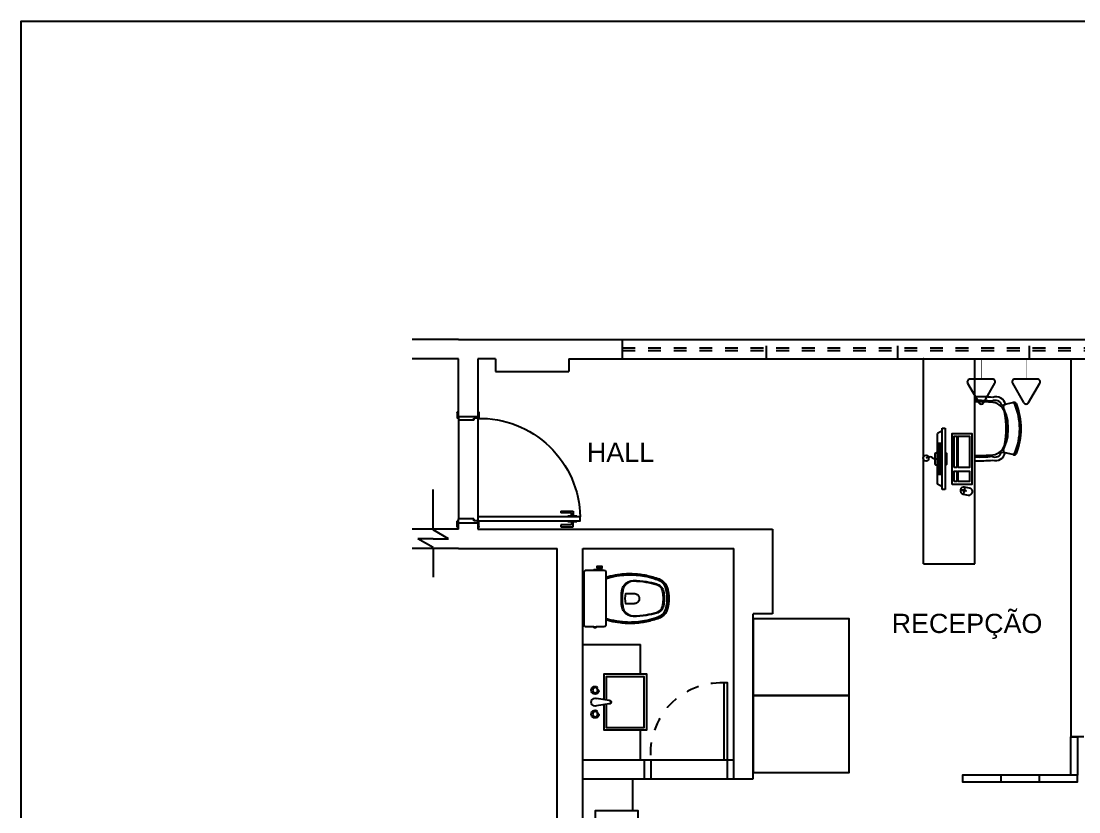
# Model space of a CAD drawing. Header units: millimetres. Extents: x 7034 to 7235, y -465 to -380.
# Drawn here: x 7103.19 to 7111.44, y -408.32 to -402.15 of the extents above; entities that cross this region are included whole.
import ezdxf

# ---------------------------------------------------------------- set-up
doc = ezdxf.new("R2010")
doc.units = ezdxf.units.MM
doc.header["$LTSCALE"] = 0.005
doc.linetypes.add('CONTINUO', pattern=[0])
doc.linetypes.add('DASHED', pattern=[19.05, 12.7, -6.35])
doc.layers.get('0').update_dxf_attribs({"linetype": 'CONTINUO'})
for name, color, linetype in [('0-TOMADAS', 12, 'Continuous'), ('252', 252, 'Continuous'), ('ARQ-PEITORIAL', 4, 'Continuous'), ('ARQ_ALVENARIA', 6, 'Continuous'), ('ARQ_BLK_ESQUADR', 1, 'Continuous'), ('ARQ_ESQUADRIA', 5, 'Continuous'), ('ARQ_JANELAALTA', 150, 'DASHED'), ('ARQ_MOBILIARIO 1', 8, 'Continuous'), ('ARQ_MOBILIARIO 2', 252, 'Continuous'), ('ARQ_SOLEIRA', 250, 'CONTINUO'), ('ARQ_TXT_AMBIENTE', 3, 'Continuous'), ('PORTA', 2, 'Continuous')]:
    doc.layers.add(name, color=color, linetype=linetype)
doc.styles.get("Standard").update_dxf_attribs({"font": 'arial.ttf'})

# ---------------------------------------------------------------- blocks, each defined once
blk = doc.blocks.new('12110333')
at = {"layer": 'PORTA', "color": 1}
for p, q in [((-0.031, 0.7461), (0.008, 0.7461)), ((-0.031, 0.6481), (-0.031, 0.7461)), ((0.008, 0.7741), (0.015, 0.7741)), ((0.008, 0.7741), (0.008, 0.7041)), ((0.052, 0.7741), (0.045, 0.7741)), ((0.052, 0.7741), (0.052, 0.7041)), ((0.091, 0.7461), (0.052, 0.7461)), ((0.091, 0.6481), (0.091, 0.7461)), ((-0.017, 0.7321), (-0.017, 0.6621)), ((0.008, 0.7321), (-0.017, 0.7321)), ((-0.017, 0.6621), (-0.017, 0.6481)), ((-0.017, 0.6621), (-0.017, 0.6621)), ((0.008, 0.7041), (0.015, 0.7041)), ((0.052, 0.7041), (0.045, 0.7041)), ((0.052, 0.7321), (0.077, 0.7321)), ((0.077, 0.7321), (0.077, 0.6621)), ((0.077, 0.6621), (0.077, 0.6621)), ((0.077, 0.6621), (0.077, 0.6481)), ((-0.017, 0.6481), (-0.031, 0.6481)), ((0.091, 0.6481), (0.077, 0.6481)), ((0.815, 0), (0.015, 0)), ((0.8, -0.15), (0.03, -0.15))]:
    blk.add_line(p, q, dxfattribs=at)
at = {"layer": 'PORTA'}
for p, q in [((-0.035, 0.005), (-0.035, 0)), ((-0.03, 0.01), (0.01, 0.01)), ((0, 0), (0.015, 0)), ((0.015, 0), (0.015, -0.03)), ((0.815, 0.005), (0.815, 0)), ((0.83, 0), (0.815, 0)), ((0.815, 0), (0.815, -0.03)), ((0.86, 0.01), (0.82, 0.01)), ((0.865, 0.005), (0.865, 0)), ((0.03, -0.03), (0.015, -0.03)), ((0.015, -0.03), (0.03, -0.03)), ((0.03, -0.03), (0.03, -0.15)), ((0.815, -0.03), (0.8, -0.03)), ((0.8, -0.03), (0.815, -0.03)), ((0.8, -0.03), (0.8, -0.15)), ((-0.035, -0.15), (-0.035, -0.15)), ((-0.035, -0.15), (-0.035, -0.155)), ((-0.03, -0.16), (0.01, -0.16)), ((0, -0.15), (0.03, -0.15)), ((0.015, -0.15), (0.015, -0.155)), ((0.83, -0.15), (0.8, -0.15)), ((0.815, -0.15), (0.815, -0.155)), ((0.86, -0.16), (0.82, -0.16)), ((0.865, -0.15), (0.865, -0.155)), ((0.865, -0.15), (0.865, -0.15))]:
    blk.add_line(p, q, dxfattribs=at)
at = {"layer": 'PORTA', "color": 3}
blk.add_lwpolyline([(0.015, 0), (0.015, 0.8), (0.045, 0.8), (0.045, 0)], close=True, dxfattribs=at)
at = {"layer": 'PORTA', "color": 1}
blk.add_arc((0.03, 0.015), 0.7851, 358.90531, 88.90531, dxfattribs=at)
at = {"layer": 'PORTA'}
for centre, start, end in [((-0.03, 0.005), 90, 180), ((0.01, 0.005), 0, 90), ((0.82, 0.005), 90, 180), ((0.86, 0.005), 0, 90), ((-0.03, -0.155), 180, 270), ((0.01, -0.155), 270, 0), ((0.82, -0.155), 180, 270), ((0.86, -0.155), 270, 0)]:
    blk.add_arc(centre, 0.005, start, end, dxfattribs=at)
blk = doc.blocks.new('cbtorb2')
at = {"layer": '252'}
for p, q in [((-0.01, -0.0904), (-0.0237, -0.0081)), ((0.01, -0.0904), (0.0237, -0.0081)), ((-0.0088, -0.0975), (-0.01, -0.0904)), ((0.0088, -0.0975), (0.01, -0.0904))]:
    blk.add_line(p, q, dxfattribs=at)
for centre in [(-0.0774, 0), (0.0774, 0)]:
    blk.add_circle(centre, 0.017, dxfattribs=at)
for centre, radius, start, end in [((-0.0774, 0), 0.025, 341.15128, 198.84872), ((0, 0), 0.025, 341.15128, 198.84872), ((0.0774, 0), 0.025, 341.15128, 198.84872), ((-0.0774, 0), 0.025, 198.84872, 216.2316), ((-0.0927, -0.0318), 0.0177, 22.74719, 105.65624), ((-0.0774, 0), 0.025, 272.17183, 341.15128), ((0.0774, 0), 0.025, 198.84872, 216.2316), ((0.062, -0.0318), 0.0177, 22.74719, 105.65624), ((0.0774, 0), 0.025, 272.17183, 341.15128), ((0, -0.0938), 0.0106, 161.28454, 18.71546), ((0, -0.0922), 0.0103, 210.80459, 329.19541)]:
    blk.add_arc(centre, radius, start, end, dxfattribs=at)
blk = doc.blocks.new('Baci01p')
for points in [[(0.17, 0), (0.17, 0.205, 0.059373), (0.1695, 0.2098, 0.333509), (0.154, 0.222), (0.1355, 0.222), (0.1045, 0.222), (0.094, 0.222), (0.094, 0.2248, 0.252251), (0.0939, 0.2251, 0.160103), (0.085, 0.228, 0.160103), (0.0761, 0.2251, 0.252251), (0.076, 0.2248), (0.076, 0.222), (0.017, 0.222, 0.327853), (0.0003, 0.2069, 0.087637), (0, 0.2038), (0, 0), (0, -0.2038, 0.087637), (0.0003, -0.2069, 0.327853), (0.017, -0.222), (0.076, -0.222), (0.076, -0.2248, 0.252251), (0.0761, -0.2251, 0.160103), (0.085, -0.228, 0.160103), (0.0939, -0.2251, 0.252251), (0.094, -0.2248), (0.094, -0.222), (0.1045, -0.222), (0.1045, -0.236), (0.102, -0.236), (0.102, -0.252), (0.12, -0.252), (0.138, -0.252), (0.138, -0.236), (0.1355, -0.236), (0.1355, -0.222), (0.154, -0.222, 0.333509), (0.1695, -0.2098, 0.059373), (0.17, -0.205)], [(0.291, 0, 0.041331), (0.2956, -0.0608, 0.129345), (0.3127, -0.1036, 0.234638), (0.385, -0.1405, 0.044666), (0.486, -0.1319, 0.031515), (0.5665, -0.1138, 0.151063), (0.5993, -0.0952, 0.148094), (0.6192, -0.0588, 0.031073), (0.6214, -0.0451, 0.035055), (0.6255, 0, 0.035055), (0.6214, 0.0451, 0.031073), (0.6192, 0.0588, 0.148094), (0.5993, 0.0952, 0.151063), (0.5665, 0.1138, 0.031515), (0.486, 0.1319, 0.044666), (0.385, 0.1405, 0.234638), (0.3127, 0.1036, 0.129345), (0.2956, 0.0608, 0.041331)], [(0.297, 0, -0.041434), (0.3015, 0.06, -0.129651), (0.3175, 0.1, -0.234583), (0.385, 0.1345, -0.044678), (0.485, 0.126, -0.031614), (0.565, 0.108, -0.152477), (0.595, 0.091, -0.148725), (0.6134, 0.0575, -0.031624), (0.6155, 0.0444, -0.035113), (0.6195, 0, -0.035113), (0.6155, -0.0444, -0.031624), (0.6134, -0.0575, -0.148725), (0.595, -0.091, -0.152477), (0.565, -0.108, -0.031614), (0.485, -0.126, -0.044678), (0.385, -0.1345, -0.234583), (0.3175, -0.1, -0.129651), (0.3015, -0.06, -0.041434)], [(0.391, -0.04, 0.164444), (0.415, -0.032, 0.245936), (0.43, 0, 0.245936), (0.415, 0.032, 0.164444), (0.391, 0.04), (0.326, 0.04, 0.108885), (0.326, -0.04)]]:
    blk.add_lwpolyline(points, format="xyb", close=True)
for points in [[(0.076, 0.222), (0.094, 0.222)], [(0.093, 0.2245), (0.085, 0.2245), (0.077, 0.2245)], [(0.076, -0.222), (0.094, -0.222)], [(0.093, -0.2245), (0.085, -0.2245), (0.077, -0.2245)], [(0.1045, -0.222), (0.1355, -0.222)], [(0.1045, -0.236), (0.12, -0.236), (0.1355, -0.236)]]:
    blk.add_lwpolyline(points)
for points in [[(0.17, -0.167, -0.003882), (0.205, -0.1765, 0.024258), (0.285, -0.1905, 0.02486), (0.335, -0.1945, 0.033324), (0.385, -0.194, 0.02486), (0.425, -0.191, 0.012268), (0.475, -0.184, 0.015806), (0.525, -0.1725, 0.026699), (0.575, -0.157, 0.021919), (0.595, -0.1495, 0.174675), (0.6435, -0.1, 0.045452), (0.653, -0.07, 0.022856), (0.6562, -0.0571, 0.041289), (0.6602, -0.0304, 0.052091), (0.6606, -0.0228, 0.04333), (0.661, 0, 0.04333), (0.6606, 0.0228, 0.052091), (0.6602, 0.0304, 0.041289), (0.6562, 0.0571, 0.022856), (0.653, 0.07, 0.045452), (0.6435, 0.1, 0.174675), (0.595, 0.1495, 0.021919), (0.575, 0.157, 0.026699), (0.525, 0.1725, 0.015806), (0.475, 0.184, 0.012268), (0.425, 0.191, 0.02486), (0.385, 0.194, 0.033324), (0.335, 0.1945, 0.02486), (0.285, 0.1905, 0.024258), (0.205, 0.1765, -0.003882), (0.17, 0.167)], [(0.1731, 0.1554, 0.003849), (0.2079, 0.1649, -0.027799), (0.2984, 0.18, -0.018883), (0.3355, 0.1825, -0.033646), (0.3844, 0.182, -0.016781), (0.4106, 0.1805, -0.015438), (0.4729, 0.1722, -0.023716), (0.5465, 0.154, -0.013571), (0.5711, 0.1457, -0.02186), (0.59, 0.1386, -0.173345), (0.6325, 0.0952, -0.045814), (0.6414, 0.067, -0.024058), (0.6444, 0.0546, -0.042614), (0.6482, 0.029, -0.066108), (0.6485, 0.0226, -0.047154), (0.649, 0, -0.047154), (0.6485, -0.0226, -0.066108), (0.6482, -0.029, -0.042614), (0.6444, -0.0546, -0.024058), (0.6414, -0.067, -0.045814), (0.6325, -0.0952, -0.173345), (0.59, -0.1386, -0.02186), (0.5711, -0.1457, -0.013571), (0.5465, -0.154, -0.023716), (0.4729, -0.1722, -0.015438), (0.4106, -0.1805, -0.016781), (0.3844, -0.182, -0.033646), (0.3355, -0.1825, -0.018883), (0.2984, -0.18, -0.027799), (0.2079, -0.1649, 0.003849), (0.1731, -0.1554)]]:
    blk.add_lwpolyline(points, format="xyb")
blk = doc.blocks.new('A$C37D84435')
at = {"layer": 'ARQ_TXT_AMBIENTE'}
blk.add_text('    RECEPÇÃO', height=0.15, dxfattribs=at).set_placement((2.9977, -2.1408))
at = {"layer": 'ARQ_TXT_AMBIENTE', "insert": (-0.369, -0.6551), "char_height": 0.15, "attachment_point": 1}
blk.add_mtext_dynamic_manual_height_columns('\\pi0.98846;    HALL', width=2.72651, gutter_width=12.5, heights=[0], dxfattribs=at)
blk = doc.blocks.new('TOMADA-H30')
blk.add_lwpolyline([(-0.108, 0.196), (0.108, 0.196, 0.57735), (0.132, 0.237), (0.024, 0.425, 0.57735), (-0.024, 0.425), (-0.132, 0.237, 0.57735)], format="xyb", close=True)
at = {"const_width": 0.005}
blk.add_lwpolyline([(0, 0.196), (0, 0)], dxfattribs=at)
blk = doc.blocks.new('2541982')
at = {"layer": '0-TOMADAS', "xscale": 0.6451236243583418, "yscale": 0.6451236243583418, "zscale": 0.6451236243583418, "rotation": 270}
blk.add_blockref('TOMADA-H30', (3218.8519, 1440.9676), dxfattribs=at)

msp = doc.modelspace()

# ---------------------------------------------------------------- linework, layer by layer
msp.add_lwpolyline([(7124.1864, -402.1477), (7124.1864, -416.9977), (7103.1864, -416.9977), (7103.1864, -402.1477)], close=True)
at = {"layer": '252'}
for p, q in [((7110.8387, -405.1449), (7110.8683, -405.1402)), ((7110.9222, -405.1284), (7110.8632, -405.1414)), ((7110.374, -405.3464), (7110.3369, -405.3673)), ((7110.374, -405.3257), (7110.3958, -405.3257)), ((7110.374, -405.8036), (7110.374, -405.3257)), ((7110.3958, -405.3257), (7110.3958, -405.8036)), ((7110.3369, -405.762), (7110.3369, -405.3673)), ((7110.3634, -405.444), (7110.3441, -405.444)), ((7110.3634, -405.4503), (7110.3441, -405.4503)), ((7110.3634, -405.4565), (7110.3441, -405.4565)), ((7110.3634, -405.4628), (7110.3441, -405.4628)), ((7110.3634, -405.469), (7110.3441, -405.469)), ((7110.3634, -405.4753), (7110.3441, -405.4753)), ((7110.3634, -405.4815), (7110.3441, -405.4815)), ((7110.3634, -405.4878), (7110.3441, -405.4878)), ((7110.3634, -405.494), (7110.3441, -405.494)), ((7110.3634, -405.5003), (7110.3441, -405.5003)), ((7110.3634, -405.5065), (7110.3441, -405.5065)), ((7110.3634, -405.5128), (7110.3441, -405.5128)), ((7110.836, -405.5114), (7110.8632, -405.5155)), ((7110.8632, -405.5155), (7110.9222, -405.5284)), ((7110.3634, -405.519), (7110.3441, -405.519)), ((7110.3634, -405.5253), (7110.3441, -405.5253)), ((7110.3634, -405.5315), (7110.3441, -405.5315)), ((7110.3634, -405.5378), (7110.3441, -405.5378)), ((7110.3634, -405.544), (7110.3441, -405.544)), ((7110.3634, -405.5503), (7110.3441, -405.5503)), ((7110.3634, -405.5565), (7110.3441, -405.5565)), ((7110.3634, -405.5628), (7110.3441, -405.5628)), ((7110.3634, -405.569), (7110.3441, -405.569)), ((7110.3634, -405.5753), (7110.3441, -405.5753)), ((7110.3634, -405.5815), (7110.3441, -405.5815)), ((7110.3634, -405.5878), (7110.3441, -405.5878)), ((7110.3634, -405.594), (7110.3441, -405.594)), ((7110.3634, -405.6003), (7110.3441, -405.6003)), ((7110.3634, -405.6065), (7110.3441, -405.6065)), ((7110.3634, -405.6128), (7110.3441, -405.6128)), ((7110.3634, -405.619), (7110.3441, -405.619)), ((7110.3634, -405.6253), (7110.3441, -405.6253)), ((7110.3634, -405.6315), (7110.3441, -405.6315)), ((7110.3634, -405.6378), (7110.3441, -405.6378)), ((7110.3634, -405.644), (7110.3441, -405.644)), ((7110.3634, -405.6503), (7110.3441, -405.6503)), ((7110.3634, -405.6565), (7110.3441, -405.6565)), ((7110.3634, -405.6628), (7110.3441, -405.6628)), ((7110.3634, -405.669), (7110.3441, -405.669)), ((7110.3634, -405.6753), (7110.3441, -405.6753)), ((7110.374, -405.7828), (7110.3369, -405.762)), ((7110.3634, -405.6815), (7110.3441, -405.6815)), ((7110.3634, -405.6878), (7110.3441, -405.6878)), ((7110.3958, -405.8036), (7110.374, -405.8036)), ((7110.5271, -405.8089), (7110.5157, -405.8066)), ((7110.5377, -405.8393), (7110.5775, -405.8471)), ((7110.5418, -405.8401), (7110.5464, -405.8166)), ((7110.5479, -405.8089), (7110.5525, -405.7854)), ((7110.5881, -405.7923), (7110.5483, -405.7846))]:
    msp.add_line(p, q, dxfattribs=at)
for points in [[(7110.4513, -405.7638), (7110.4513, -405.3669), (7110.6057, -405.3669), (7110.6057, -405.7638)], [(7110.468, -405.6328), (7110.468, -405.387), (7110.4885, -405.387), (7110.4885, -405.6328)], [(7110.4989, -405.6328), (7110.4989, -405.387), (7110.5869, -405.387), (7110.5869, -405.6328)], [(7110.468, -405.7415), (7110.468, -405.6596), (7110.4885, -405.6596), (7110.4885, -405.7415)], [(7110.4989, -405.7415), (7110.4989, -405.6596), (7110.5869, -405.6596), (7110.5869, -405.7415)], [(7110.5557, -405.8184), (7110.5263, -405.8127), (7110.5278, -405.805), (7110.5572, -405.8107)]]:
    msp.add_lwpolyline(points, close=True, dxfattribs=at)
for points in [[(7110.3369, -405.6133), (7110.3283, -405.6133, -0.414214), (7110.3199, -405.6048), (7110.3199, -405.5244, -0.414214), (7110.3283, -405.516), (7110.3369, -405.516)], [(7110.3958, -405.516), (7110.3989, -405.516, -0.414214), (7110.4074, -405.5244), (7110.4074, -405.6048, -0.414214), (7110.3989, -405.6133), (7110.3958, -405.6133)]]:
    msp.add_lwpolyline(points, format="xyb", dxfattribs=at)
for points in [[(7107.7353, -407.4456), (7107.7353, -407.2432), (7108.0653, -407.2432), (7108.0653, -407.6832), (7107.7353, -407.6832), (7107.7353, -407.4825)], [(7107.7553, -407.4489), (7107.7553, -407.2632), (7108.0453, -407.2632), (7108.0453, -407.6632), (7107.7553, -407.6632), (7107.7553, -407.4792)], [(7107.669, -408.5125), (7107.669, -408.3101), (7107.999, -408.3101), (7107.999, -408.7501), (7107.669, -408.7501), (7107.669, -408.5494)]]:
    msp.add_lwpolyline(points, dxfattribs=at)
msp.add_circle((7110.2476, -405.5592), 0.0222, dxfattribs=at)
for centre, radius, start, end in [((7110.6606, -406.1383), 1.0586, 84.19053, 91.71423), ((7110.7941, -405.1564), 0.0759, 12.2643, 110.27934), ((7110.6606, -406.1383), 1.0286, 84.19053, 91.76424), ((7110.6651, -406.1572), 1.0386, 84.19053, 91.99172), ((7110.7904, -405.1578), 0.0499, 14.97118, 120.98374), ((7110.7595, -405.2289), 0.1055, 8.91059, 84.19053), ((7110.8668, -405.1576), 0.0166, 102.3844, 207.7352), ((7110.5713, -405.313), 0.3172, 357.20491, 27.7352), ((7110.9258, -405.1446), 0.0166, 21.98129, 102.3844), ((7110.9363, -405.142), 0.0188, 29.38483, 132.2015), ((7110.4613, -405.3321), 0.5175, 0.41024, 21.98129), ((7110.4728, -405.3266), 0.5175, 359.79295, 21.98129), ((7110.125, -405.3284), 0.7478, 351.08941, 8.91059), ((7110.5713, -405.3439), 0.3172, 332.2648, 2.79509), ((7110.4613, -405.3247), 0.5175, 338.01871, 359.58976), ((7110.4728, -405.3303), 0.5175, 338.01871, 0.20705), ((7110.7874, -405.5011), 0.0497, 241.77988, 348.04087), ((7110.7595, -405.4279), 0.1055, 275.80947, 351.08941), ((7110.8668, -405.4993), 0.0166, 152.2648, 257.6156), ((7110.6651, -404.4996), 1.0386, 268.00828, 275.80947), ((7110.6598, -404.5215), 1.0286, 268.28422, 275.80947), ((7110.6598, -404.5215), 1.0586, 268.33285, 275.80947), ((7110.7907, -405.5023), 0.0762, 251.80859, 349.65543), ((7110.9258, -405.5122), 0.0166, 257.6156, 338.01871), ((7110.9363, -405.5148), 0.0188, 227.7985, 330.61517), ((7110.543, -405.812), 0.0279, 78.99109, 258.99109), ((7110.5828, -405.8197), 0.0279, 258.99109, 78.99109)]:
    msp.add_arc(centre, radius, start, end, dxfattribs=at)
msp.add_spline([(7110.3369, -405.5646), (7110.309, -405.5646), (7110.2897, -405.5518), (7110.2476, -405.5592)], degree=3, dxfattribs=at)
at = {"layer": 'ARQ-PEITORIAL'}
for p, q in [((7111.379, -404.7832), (7111.379, -407.7332)), ((7106.402, -406.1185), (7106.402, -405.8049)), ((7106.522, -406.1878), (7106.402, -406.1185)), ((7106.402, -406.1878), (7106.282, -406.1878)), ((7106.402, -406.2571), (7106.282, -406.1878)), ((7106.402, -406.1878), (7106.522, -406.1878)), ((7106.402, -406.2571), (7106.402, -406.4874)), ((7111.479, -407.7332), (7111.379, -407.7332))]:
    msp.add_line(p, q, dxfattribs=at)
at = {"layer": 'ARQ_ALVENARIA'}
for p, q in [((7106.599, -404.6332), (7106.2379, -404.6332)), ((7106.599, -404.6332), (7122.829, -404.6332)), ((7107.879, -404.7832), (7107.879, -404.6332)), ((7106.599, -404.7832), (7106.2379, -404.7832)), ((7106.599, -405.2332), (7106.599, -404.7832)), ((7106.749, -404.7832), (7106.749, -405.2332)), ((7106.889, -404.7832), (7106.749, -404.7832)), ((7106.889, -404.7832), (7106.889, -404.8832)), ((7107.459, -404.7832), (7112.379, -404.7832)), ((7107.459, -404.7832), (7107.459, -404.8832)), ((7106.889, -404.8832), (7107.459, -404.8832)), ((7106.599, -405.2332), (7106.749, -405.2332)), ((7106.599, -406.0632), (7106.749, -406.0632)), ((7106.599, -406.1132), (7106.599, -406.0632)), ((7106.749, -406.0632), (7106.749, -406.1132)), ((7106.599, -406.1132), (7106.2379, -406.1132)), ((7106.749, -406.1132), (7109.049, -406.1132)), ((7109.049, -406.1132), (7109.049, -406.7732)), ((7106.599, -406.2632), (7106.2379, -406.2632)), ((7106.599, -406.2632), (7107.369, -406.2632)), ((7107.369, -411.8232), (7107.369, -406.2632)), ((7107.569, -406.2632), (7108.749, -406.2632)), ((7107.569, -409.0532), (7107.569, -406.2632)), ((7108.749, -408.0632), (7108.749, -406.2632)), ((7108.899, -408.0632), (7108.899, -406.7732)), ((7109.049, -406.7732), (7108.899, -406.7732)), ((7107.569, -407.9132), (7108.049, -407.9132)), ((7108.049, -407.9132), (7108.049, -408.0632)), ((7107.569, -408.0632), (7108.049, -408.0632)), ((7108.749, -408.0632), (7108.899, -408.0632))]:
    msp.add_line(p, q, dxfattribs=at)
at = {"layer": 'ARQ_ESQUADRIA'}
for p, q in [((7108.049, -407.9132), (7108.099, -407.9132)), ((7108.699, -408.0632), (7108.699, -407.9132)), ((7108.699, -407.9132), (7108.749, -407.9132)), ((7108.049, -408.0632), (7108.099, -408.0632)), ((7108.699, -408.0632), (7108.749, -408.0632))]:
    msp.add_line(p, q, dxfattribs=at)
for points in [[(7108.699, -407.9132), (7108.699, -407.3132), (7108.669, -407.3132), (7108.669, -407.9132), (7108.699, -407.9132)], [(7108.099, -407.9132), (7108.099, -408.0632)]]:
    msp.add_lwpolyline(points, dxfattribs=at)
at = {"layer": 'ARQ_JANELAALTA', "ltscale": 0.5}
for p, q in [((7109.004, -404.7832), (7109.004, -404.6332)), ((7110.029, -404.7832), (7110.029, -404.6332)), ((7111.054, -404.7832), (7111.054, -404.6332)), ((7107.879, -404.6982), (7112.079, -404.6982)), ((7107.879, -404.7182), (7112.079, -404.7182))]:
    msp.add_line(p, q, dxfattribs=at)
at = {"layer": 'ARQ_JANELAALTA'}
msp.add_arc((7108.649, -407.865), 0.5521, 87.92655, 185.01106, dxfattribs=at)
at = {"layer": 'ARQ_JANELAALTA', "ltscale": 0.5}
for p in [(7110.029, -404.7832), (7110.229, -404.7832), (7111.054, -404.7832)]:
    msp.add_point(p, dxfattribs=at)
at = {"layer": 'ARQ_MOBILIARIO 1', "linetype": 'Continuous'}
for p, q in [((7110.229, -406.3832), (7110.229, -404.7832)), ((7110.229, -404.7832), (7110.629, -404.7832)), ((7110.629, -406.3832), (7110.629, -404.7832)), ((7110.229, -406.3832), (7110.629, -406.3832)), ((7107.569, -407.0132), (7108.019, -407.0132)), ((7108.019, -407.2432), (7108.019, -407.0132)), ((7108.019, -407.9132), (7108.019, -407.6832)), ((7107.959, -408.3101), (7107.959, -408.0632)), ((7110.8334, -408.0846), (7110.8334, -408.0332)), ((7111.1334, -408.0846), (7111.1334, -408.0332))]:
    msp.add_line(p, q, dxfattribs=at)
for points in [[(7108.899, -407.4121), (7109.649, -407.4121), (7109.649, -406.8121), (7108.899, -406.8121)], [(7108.899, -408.0121), (7109.649, -408.0121), (7109.649, -407.4121), (7108.899, -407.4121)], [(7111.429, -407.7332), (7111.429, -408.0332), (7111.379, -408.0332), (7111.379, -407.7332)], [(7111.429, -408.0332), (7110.5334, -408.0332), (7110.5334, -408.0846), (7111.429, -408.0846)]]:
    msp.add_lwpolyline(points, close=True, dxfattribs=at)
at = {"layer": 'ARQ_MOBILIARIO 2'}
msp.add_line((7108.049, -408.0632), (7108.749, -408.0632), dxfattribs=at)
at = {"layer": 'ARQ_SOLEIRA'}
msp.add_line((7108.049, -407.9132), (7108.749, -407.9132), dxfattribs=at)

# ---------------------------------------------------------------- block references
at = {"xscale": 1.249890158726032, "yscale": 1.249890158726032, "zscale": 1.249890158726032, "rotation": 269.9999999998979}
for p in [(5309.6278, 3618.4281), (5309.9778, 3618.4281)]:
    msp.add_blockref('2541982', p, dxfattribs=at)
at = {"layer": '252', "xscale": -1.203670021924481, "yscale": 1.203670021924481, "zscale": 1.203670021924481, "rotation": 90}
msp.add_blockref('cbtorb2', (7107.6653, -407.464), dxfattribs=at)
at = {"layer": 'ARQ-PEITORIAL'}
msp.add_blockref('A$C37D84435', (7106.749, -404.7832), dxfattribs=at)
at = {"layer": 'ARQ_BLK_ESQUADR', "xscale": -1, "rotation": 270}
msp.add_blockref('12110333', (7106.749, -406.0632), dxfattribs=at)
at = {"layer": 'ARQ_MOBILIARIO 1', "linetype": 'Continuous', "xscale": -1, "rotation": 180}
msp.add_blockref('Baci01p', (7107.579, -406.6551), dxfattribs=at)

doc.saveas('drawing.dxf')
